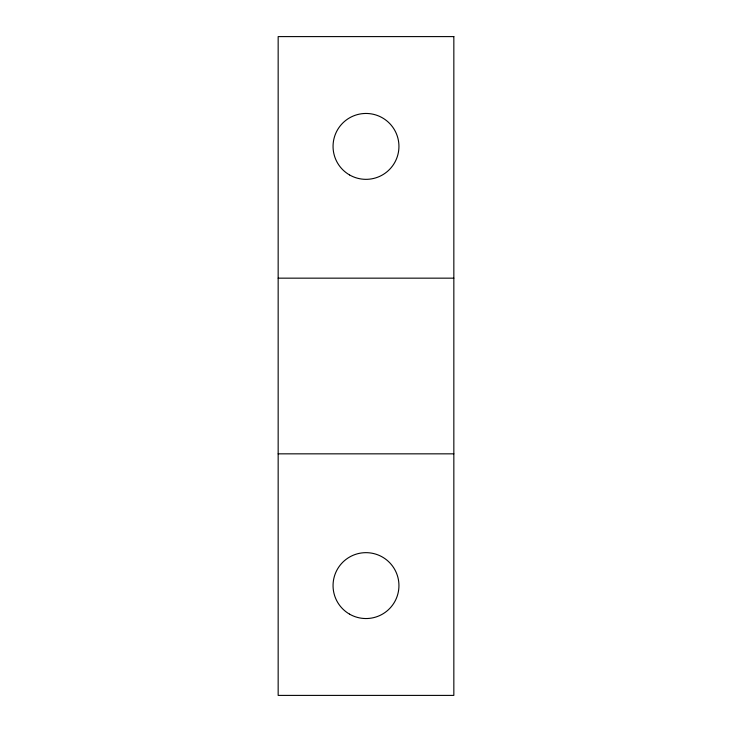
<?xml version="1.0" encoding="UTF-8"?>
<svg xmlns="http://www.w3.org/2000/svg" width="732" height="732" viewBox="0 0 732 732"><rect width="100%" height="100%" fill="white"/><g stroke="black" fill="none" stroke-linecap="round" stroke-linejoin="round"><path stroke-width="1.1" d="M278.16 278.16L453.84 278.16M278.16 453.84L453.84 453.84M453.84 36.6L278.16 36.6L278.16 695.4L453.84 695.4L453.84 36.6M349.53 174.93A32.94 32.94 0 0 0 398.94 146.4A32.94 32.94 0 0 0 349.53 117.87A32.94 32.94 0 0 0 349.53 174.93M349.53 614.13A32.94 32.94 0 0 0 398.94 585.6A32.94 32.94 0 0 0 349.53 557.07A32.94 32.94 0 0 0 349.53 614.13"/></g></svg>
